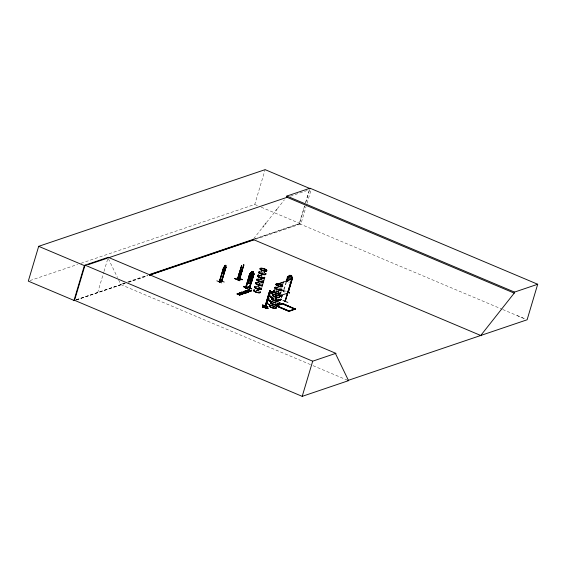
<?xml version="1.0" encoding="UTF-8"?>
<svg xmlns="http://www.w3.org/2000/svg" width="566" height="566" viewBox="0 0 566 566"><rect width="100%" height="100%" fill="white"/><g stroke="black" fill="none" stroke-linecap="round" stroke-linejoin="round"><path stroke-width="0.42" stroke-dasharray="2.83 2.12" d="M275.791 302.944L274.956 302.555M97.642 292.764L103.748 272.267M104.002 271.425L108.014 257.954L117.495 277.559M80.945 263.31L254.75 204.453L265.121 169.644M275.727 294.957L276.456 292.502M304.536 205.996L299.265 223.669L254.742 238.887M305.541 202.628L309.305 189.999M254.75 238.887L299.449 223.747L304.749 205.982M305.753 202.6L310.041 188.216M271.178 305.449L274.814 306.878L270.668 304.855M255.733 239.22L300.907 223.924L306.093 206.519M307.083 203.208L311.038 189.95M286.007 282.101L283.269 291.101C285.971 289.636 279.71 291.37 286.255 291.61M283.347 291.115L283.998 290.691M286.417 282.109L283.743 291.186M282.986 290.981L284.118 292.084L282.434 289.75M274.687 306.913L271.312 305.343M253.632 238.767L262.27 227.836M266.586 222.367L275.225 211.436M277.382 208.698L284.401 199.819M274.793 306.85L270.697 305.152M76.382 299.839L120.905 284.62L117.87 278.345M29.97 280.573L77.599 264.442M290.436 196.183L309.616 189.681M124.541 282.979L120.367 284.394L312.206 365.318M127.881 281.854L147.082 275.352M76.205 299.761L125.079 283.205M128.418 282.08L147.613 275.578M76.113 300.051L125.242 283.41M128.588 282.278L147.825 275.762M258.344 278.967L259.15 279.059M259.101 279.215L258.301 279.13A3.53 0.983 16.6 0 1 262.447 280.319L260.869 279.661M271.001 305.506L273.576 306.05A3.545 0.99 16.6 0 0 271.008 305.513M288.398 281.96L289.587 282.186M283.891 290.761L286.361 291.242M272.387 301.72L275.741 302.838M276.477 291.115L278.96 292.049A3.538 0.99 16.6 0 0 275.607 290.952M256.759 290.195L257.65 290.457M260.919 279.505L262.504 280.177M275.939 294.596L275.515 294.334M254.75 204.453L257.983 205.819M261.223 207.184L300.907 223.924M299.449 223.747L501.901 309.149M502.714 309.496L525.481 319.097M313.019 365.664L348.026 380.43M517.239 315.595L525.588 319.139M278.43 295.77L274.269 294.561L275.713 294.674A3.545 0.99 16.6 0 1 274.913 294.568M258.499 290.775L259.242 291.129M274.949 302.633L274.206 302.279A3.545 0.99 16.6 0 0 275.798 302.937M275.543 294.384L275.769 294.454A3.538 0.99 16.6 0 1 274.949 294.44M283.948 290.832L283.842 291.193M282.349 289.969L284.118 292.084M282.073 289.997L283.389 291.525M259.476 275.239A3.53 0.983 16.6 0 1 263.6 276.449M261.223 272.14A3.53 0.983 16.6 0 1 262.978 272.586M263.813 272.904A3.53 0.983 16.6 0 1 264.555 273.251M259.377 275.444A3.587 0.998 16.6 0 1 263.572 276.668M261.273 271.899A3.587 0.998 16.6 0 1 262.157 272.09M263.905 272.671A3.587 0.998 16.6 0 1 264.655 273.024M258.386 278.882A3.53 0.983 16.6 0 1 259.186 278.981M260.94 279.427A3.53 0.983 16.6 0 1 262.511 280.092M260.523 271.602A3.587 0.998 16.6 0 1 262.214 271.892M263.968 272.472A3.587 0.998 16.6 0 1 264.711 272.826M260.622 271.397A3.53 0.983 16.6 0 1 261.414 271.496M264.011 272.26A3.53 0.983 16.6 0 1 264.747 272.607M259.32 275.642A3.587 0.998 16.6 0 1 262.758 276.512M259.285 275.883A3.53 0.983 16.6 0 1 260.077 275.982M260.947 276.173A3.53 0.983 16.6 0 1 261.832 276.427M256.207 286.191A3.53 0.983 16.6 0 1 257.006 286.29M257.877 286.474A3.53 0.983 16.6 0 1 260.339 287.401M257.353 282.349A3.53 0.983 16.6 0 1 259.023 282.632M259.907 282.894A3.53 0.983 16.6 0 1 261.478 283.559M256.115 286.389A3.587 0.998 16.6 0 1 260.303 287.62M258.825 283.276A3.538 0.99 16.6 0 1 259.716 283.538M257.197 282.745A3.587 0.998 16.6 0 1 260.643 283.623M258.57 287.379A3.53 0.983 16.6 0 1 260.141 288.044M256.787 290.117A3.53 0.983 16.6 0 1 257.671 290.379M258.513 290.691A3.53 0.983 16.6 0 1 259.249 291.044M257.742 286.877A3.587 0.998 16.6 0 1 260.247 287.818M257.261 282.547A3.587 0.998 16.6 0 1 261.45 283.778M258.266 279.25A3.545 0.99 16.6 0 1 259.065 279.349M259.943 279.54A3.545 0.99 16.6 0 1 261.669 280.113M259.879 279.738A3.53 0.983 16.6 0 1 260.77 280M275.918 299.4A3.53 0.983 16.6 0 1 275.182 299.053M275.96 299.188A3.587 0.998 16.6 0 1 275.21 298.834M279.937 292.289A3.538 0.99 16.6 0 1 276.491 290.655M276.746 302.973A3.516 0.983 16.6 0 1 274.298 302.053A3.523 0.983 16.6 0 0 275.868 302.711M272.416 301.65A3.53 0.983 16.6 0 1 273.286 301.834M274.17 302.088A3.53 0.983 16.6 0 1 275.748 302.753M277.963 295.664A3.587 0.998 16.6 0 1 276.357 294.992M275.762 294.624A3.587 0.998 16.6 0 1 275.366 294.27M277.835 299.336A3.53 0.983 16.6 0 1 275.373 298.409M277.906 295.877A3.53 0.983 16.6 0 1 275.175 294.193M276.873 299.308A3.587 0.998 16.6 0 1 275.274 298.636M278.918 295.735A3.587 0.998 16.6 0 1 277.163 295.148M278.981 295.494A3.538 0.99 16.6 0 1 278.097 295.233M278.96 292.332A3.516 0.983 16.6 0 1 276.243 290.662M275.564 291.073A3.545 0.99 16.6 0 1 278.911 292.183M272.352 301.862A3.538 0.99 16.6 0 1 275.692 302.973M275.26 298.445A3.53 0.983 16.6 0 1 276.838 299.11M274.567 294.362A3.587 0.998 16.6 0 1 275.451 294.553M276.35 294.815A3.587 0.998 16.6 0 1 278.543 295.855M277.241 294.921A3.53 0.983 16.6 0 1 278.564 295.629M274.46 294.808A3.53 0.983 16.6 0 1 277.05 295.565M274.51 294.561A3.587 0.998 16.6 0 1 275.387 294.752M276.286 295.013A3.587 0.998 16.6 0 1 277.892 295.693M275.203 298.657A3.587 0.998 16.6 0 1 276.802 299.336M275.147 298.855A3.587 0.998 16.6 0 1 275.996 299.173M275.515 291.271A3.53 0.983 16.6 0 1 276.385 291.455M277.269 291.709A3.53 0.983 16.6 0 1 278.84 292.374M276.194 290.931A3.53 0.983 16.6 0 1 279.519 292.042M276.109 291.136A3.587 0.998 16.6 0 1 279.491 292.261M276.35 287.634A3.53 0.983 16.6 0 1 278.012 287.917M278.897 288.179A3.53 0.983 16.6 0 1 279.738 288.49M276.385 287.387A3.587 0.998 16.6 0 1 280.58 288.618M274.312 294.476A3.53 0.983 16.6 0 1 275.975 294.759M276.859 295.02A3.53 0.983 16.6 0 1 278.437 295.685M275.769 287.188A3.587 0.998 16.6 0 1 276.441 287.188M277.255 287.295A3.587 0.998 16.6 0 1 278.132 287.478M279.887 288.066A3.587 0.998 16.6 0 1 280.637 288.419M275.875 286.983A3.53 0.983 16.6 0 1 276.541 286.99M279.929 287.846A3.53 0.983 16.6 0 1 280.665 288.2M274.248 294.688A3.53 0.983 16.6 0 1 278.373 295.898M276.045 291.334A3.587 0.998 16.6 0 1 278.684 292.106M276.866 291.759A3.538 0.99 16.6 0 1 277.757 292.014M272.133 301.784A3.53 0.983 16.6 0 1 272.925 301.883M273.795 302.067A3.53 0.983 16.6 0 1 276.258 302.987M272.034 301.982A3.587 0.998 16.6 0 1 276.229 303.206M273.123 298.339A3.587 0.998 16.6 0 1 273.93 298.438M275.713 298.89A3.587 0.998 16.6 0 1 276.562 299.209M272.734 302.527A3.53 0.983 16.6 0 1 273.604 302.711M275.331 303.284A3.53 0.983 16.6 0 1 276.067 303.631M271.043 305.428A3.53 0.983 16.6 0 1 273.597 305.965M274.432 306.284A3.53 0.983 16.6 0 1 275.168 306.63M273.668 302.47A3.587 0.998 16.6 0 1 274.567 302.732M275.416 303.051A3.587 0.998 16.6 0 1 276.166 303.404M273.18 298.14A3.587 0.998 16.6 0 1 273.986 298.24M274.871 298.431A3.587 0.998 16.6 0 1 277.375 299.372M273.279 297.942A3.53 0.983 16.6 0 1 274.071 298.041M275.826 298.48A3.53 0.983 16.6 0 1 277.404 299.145M271.779 305.725A3.538 0.99 16.6 0 1 275.111 306.843M275.805 295.332A3.53 0.983 16.6 0 1 276.689 295.586M274.751 298.862A3.538 0.99 16.6 0 1 275.635 299.124M271.751 305.152A3.53 0.983 16.6 0 1 270.881 304.961M273.788 298.303A3.53 0.983 16.6 0 1 272.925 298.119M273.873 298.105A3.587 0.998 16.6 0 1 272.989 297.914M274.602 302.166A3.53 0.983 16.6 0 1 273.442 302.244M275.642 294.865A3.53 0.983 16.6 0 1 274.85 294.766M275.026 294.808L274.22 294.723A3.538 0.99 16.6 0 1 277.623 295.594L275.026 294.808M271.694 305.385L270.817 305.194A3.538 0.99 16.6 0 0 271.694 305.357M279.01 292.155L276.42 290.761A3.545 0.99 16.6 0 0 279.017 292.141M275.161 306.715L274.418 306.362A3.545 0.99 16.6 0 1 275.154 306.722M259.186 291.257A3.53 0.983 16.6 0 0 255.061 290.047A3.53 0.983 16.6 0 1 259.178 291.271"/><path stroke-width="0.85" d="M252.592 273.93L252.691 272.041L252.238 272.034L250.943 274.878L251.134 275.741L252.302 274.899L252.592 273.93L253.335 276.187L252.578 273.972L251.219 273.951L249.394 277.764L249.917 279.095L250.823 279.109L252.111 277.807L252.655 273.937L251.212 273.894L249.167 276.074M249.797 287.868L245.644 287.783L249.839 273.866L251.87 271.68L253.278 271.701L251.835 271.659L249.79 273.845L250.349 273.739L246.111 287.811M224.2 282.059L219.275 280.05M242.227 279.83L237.295 277.821L242.276 279.597M242.283 279.611L237.295 277.821M282.965 300.383L287.868 302.456M242.234 292.891C249.627 295.233 234.791 291.002 243.33 293.811L243.833 293.018L241.93 292.565L242.835 292.601M225.593 267.364L225.841 265.327L225.056 265.596L223.4 267.937L219.219 281.868L221.639 281.217L225.99 267.23L225.82 265.242M241.491 271.949L241.689 269.89M262.49 306.956L268.022 308.159L267.937 308.534L262.49 306.956L267.937 308.527L262.483 307.048M225.494 265.702C225.042 270.803 222.763 269.848 225.438 265.68M241.392 270.293C240.939 275.387 238.661 274.432 241.342 270.272M260.997 268.921L260.544 268.751L261.025 268.617M265.822 271.036C264.768 270.244 266.239 270.796 265.758 270.965M268.121 297.1C267.732 300.327 269.756 289.198 268.185 297.122M268.142 297.666L270.116 291.044L265.327 307.734L265.213 306.991M269.451 293.789L270.159 290.5L269.487 292.339M271.008 292.353L271.234 292.523M276.958 284.259L276.47 284.344L276.824 284.266M281.047 286.297L281.755 286.566M281.613 286.594L281.111 286.212M281.896 286.545L281.543 286.262M282.094 286.601L281.677 286.559M269.204 293.704L268.963 294.928L269.225 294.249M262.56 306.715L268.022 308.173M223.867 267.923C226.803 262.306 223.308 267.265 223.655 270.69L225.098 269.02M269.034 295.204L268.624 296.152L270.095 290.478L265.114 307.678L270.06 291.03M269.543 293.344L269.536 293.683M310.472 188.775L265.121 169.644L38.679 246.33L28.3 281.139L74.457 300.61L85.027 265.15L108.212 257.304L335.864 353.333L335.673 353.983L348.557 380.656L348.026 380.43L527.109 319.783L537.7 284.252L310.041 188.216L286.863 196.069L286.559 197.081L514.218 293.117L514.522 292.098L537.7 284.252M84.207 266.161L73.92 300.673L74.733 300.397M108.212 257.304L108.014 257.954L287.096 197.308M219.247 281.854L219.658 281.847L223.612 267.86L219.389 281.939L221.83 281.139L226.025 267.194L223.903 271.885L223.025 272.14L222.884 270.208M219.679 281.868L219.813 281.337L219.488 281.776M221.37 281.104L224.568 270.484M225.933 267.209L221.61 281.203M239.39 278.868L237.225 279.604L241.64 265.631L237.444 279.717L239.85 278.911L243.783 264.902L240.883 273.986M239.439 272.586C245.078 263.056 236.821 275.925 238.93 276.732L239.807 276.427L241.187 273.965M237.494 279.703L241.64 265.631M237.515 279.54C238.18 279.569 237.14 278.585 237.791 279.25L239.666 278.621M240.394 275.621L239.637 278.974M239.588 278.974L243.783 264.902M237.09 294.037L237.444 293.549L238.442 293.74L239.411 294.914L238.187 293.966L237.09 294.037L238.279 293.811L239.545 295.091L238.194 294.101L237.465 294.186M240.451 294.341C243.04 294.094 236.814 293.966 239.46 292.983L240.939 293.096L239.942 293.542L239.227 293.167L239.864 293.167L239.135 293.641L241.618 294.377L240.437 294.348C243.415 293.669 237.253 293.676 239.46 292.983M239.651 292.898L240.118 293.421L239.651 292.898L240.939 293.096M242.29 293.662L241.873 294.023L240.642 293.195L242.588 293.789L241.901 294.143L240.012 293.457L240.21 293.131M240.118 294.412L240.331 294.829L240.118 294.412L239.496 294.624M240.281 293.577L240.479 293.245C246.231 295.53 239.857 291.589 242.75 292.891M241.166 293.089L241.979 293.039L240.84 292.955M240.868 294.525L241.675 293.966L240.55 293.513M244.526 293.407L241.753 292.028L243.408 292.933L243.253 292.098L245.248 292.905L243.656 292.99L244.526 293.407L243.741 292.7L243.72 293.061M243.889 286.346L243.585 286.637L247.441 288.568C236.404 281.592 255.047 293.613 243.585 286.622M242.779 293.372L242.156 293.768L242.241 293.146L242.828 293.485L242.241 293.146M243.253 292.098L243.585 292.87L245.156 293.195M243.755 292.19L244.01 291.844L245.594 292.714C241.18 290.676 246.394 294.419 246.274 292.219L244.569 291.15M250.285 273.88L249.719 273.788L245.524 287.712L249.677 287.776L254.007 273.93L252.726 278.373L250.681 280.559L249.238 280.517L248.601 278.288M245.594 292.714L244.406 291.709L246.274 292.219M245.644 287.783L245.8 287.28L249.323 287.408M249.79 273.845L248.509 278.288L249.273 280.538M245.863 287.691L250.094 273.795M244.901 291.299L244.83 292.169L246.09 292.877M246.04 287.804L245.743 287.188M245 291.525L245.092 291.058L246.104 291.136M244.83 292.169L246.705 292.672L245.092 291.476C244.533 292.926 249.677 293.549 243.847 291.9M245.248 291.002C246.337 292.891 250.448 292.495 245.538 291.327L245.092 291.058M245.156 291.716C244.646 291.547 249.167 292.806 247.002 291.738M245.623 290.719L245.375 291.065L245.623 290.719L246.514 291.419M244.951 293.266L245.248 292.905M246.373 291.249L246.288 291.54M247.965 286.7L251.743 288.915M247.031 290.591L247.356 290.224L249.832 291.2C244.455 289.141 248.502 292.19 249.861 291.341L247.116 290.301M245.46 290.775L248.233 292.148L246.79 291.54C247.257 289.658 251.403 293.549 246.479 291.242M247.094 292.537L247.144 292.127M249.776 291.632L247.632 290.4C253.179 292.473 249.422 289.636 247.781 290.337L249.832 291.2M249.259 287.761L251.212 281.217M249.337 287.846L249.825 287.266M246.076 291.349L248.163 291.915M249.408 287.853L253.596 273.767M249.606 287.769L249.953 287.344L249.521 287.351M248.453 290.089L249.16 289.7L249.472 290.167L248.835 290.358L250.618 290.613M249.755 287.861L253.964 273.909M247.547 290.691L250.42 291.15M250.335 291.44L250.653 290.952C253.235 290.485 247.179 290.068 249.556 289.877M258.025 275.493L258.506 273.902M261.909 287.068L262.383 285.469M262.582 284.825L263.501 281.748M263.586 281.451L264.499 278.359M262.44 305.215L267.895 306.786L262.525 305.017M265.228 305.704L265.298 306.263L269.225 292.12M265.058 306.178L269.225 292.268M267.895 306.786L262.525 305.017M273.944 291.087L274.425 289.488M278.656 285.13L279.144 283.495L292.014 279.13L285.144 301.437M280.403 285.278L281.132 282.816M282.123 286.163L283.347 282.066M280.616 293.308L281.097 291.709M286.255 281.281L287.415 277.114L288.009 277.241M281.429 297.766L281.896 296.16M286.721 281.359L287.988 277.114M282.356 303.369L295.381 309.135L282.356 303.369L276.845 305.322M282.455 303.871L294.844 309.043L282.455 303.871L277.255 305.718M291.214 279.583L291.709 277.927L291.511 275.614M287.804 291.801L288.384 291.971L292.473 277.977L288.349 291.985C286.743 291.504 289.587 291.341 287.952 291.306M284.931 301.529L290.783 281.995M291.271 280.354L292.006 277.899L292.53 278.048M285.25 300.921L285.137 301.607L292.155 277.821M288.243 291.44L289.566 293.011L288.462 291.879M276.512 305.987L288.901 311.159L294.928 308.753M276.746 306.22L289.092 311.378L276.831 305.93M74.549 300.32L302.202 396.356L312.687 361.186L335.864 353.333M269.416 292.169L270.095 290.478M241.746 269.918L240.953 270.18L239.913 272.487L239.56 275.274L240.996 273.604M249.62 278.656L250.731 277.085L250.497 275.401L251.085 276.753L252.429 275.437L251.212 277.085L251.453 278.826L250.872 277.397L249.578 278.805M216.856 280.828L221.759 282.866M265.072 306.022L265.058 307.628M223.846 271.864L225.289 269.374M241.243 273.986L239.8 276.477L238.958 276.668M250.469 276.583L248.693 280.481L249.217 281.804L250.122 281.818L251.41 280.524L251.92 276.625L250.469 276.583L248.509 278.812M290.853 275.798L290.294 275.706L289.176 277.496L289.184 279.413L290.584 278.755L290.839 275.776M262.808 227.15L263.89 225.784M264.966 224.419L266.048 223.046M275.762 210.75L276.845 209.385M480.746 335.482L514.218 293.117M248.467 278.79L250.512 276.604M251.262 278.302L253.384 276.166M253.349 276.144L251.304 278.33C248.304 279.073 248.891 274.354 251.254 273.972M250.646 280.538L252.726 278.373M247.858 280.984L248.495 283.205L249.946 283.255L251.948 281.04L252.606 278.833L251.877 276.604L252.641 278.854M249.946 283.255L251.905 281.019M242.588 293.789L241.703 293.669L241.894 293.329M285.49 301.027L285.25 301.091M219.813 281.38L219.353 281.33L221.646 280.849M221.957 280.651L221.518 280.595L221.929 280.623M287.408 277.156L289.792 275.239L291.561 275.564L292.622 278.062M260.912 268.857L260.735 268.687M265.136 270.668L265.603 270.548M276.456 284.295L276.916 284.514M274.234 291.327L273.774 291.37L274.234 291.264M274.22 291.419L274.142 291.525M241.979 293.039L242.092 293.542L243.047 293.485M243.769 286.601L247.349 288.78M282.54 303.581L276.597 305.697L288.985 310.868M288.901 311.159L295.473 308.845M289.092 311.378L295.381 309.135M88.147 264.683L107.186 258.238M149.587 274.503L252.259 239.729M149.282 275.012L253.632 239.673M149.502 275.196L254.063 239.786M224.999 265.567L225.792 265.305M241.809 265.702L241.42 265.702M243.953 264.973L243.564 264.98M241.838 271.793L241.774 269.855L240.953 270.18M219.544 281.429L221.476 280.778M239.496 278.543L237.564 279.201M237.267 279.625L237.593 279.024M239.644 280.75L239.864 280.411C224.412 274.22 250.165 284.882 234.756 278.67M245.092 291.476L244.477 291.44M239.411 294.914L240.416 294.539M239.545 295.091L240.331 294.829M279.194 295.99L287.861 293.054M302.202 396.356L348.592 380.642L348.026 380.43M281.104 286.226L281.521 286.134M239.63 278.988L239.786 278.465M249.16 289.7C246.967 290.422 253.122 290.358 250.137 291.058L251.276 291.143L250.851 290.705M281.451 286.127L282.08 286.516L281.5 286.488M250.476 276.64L251.877 276.682M249.273 280.46L250.639 280.481M249.939 283.191L248.538 283.149L247.823 280.955M249.443 287.478L246.09 287.351M248.014 286.629L251.559 288.879M265.284 306.241L269.48 292.148L269.543 293.825M265.298 307.713L265.263 306.093M271.263 292.481L271.489 292.417M250.151 291.058L250.986 290.981L248.693 290.443M243.422 293.513L242.298 293.096M243.741 292.7L245.036 292.976M265.687 270.562L265.963 270.895M265.702 270.937L265.305 270.859M281.606 286.141L282.017 286.46M246.642 292.431L244.455 291.957M260.77 268.772L260.664 268.758M273.817 291.448L274.085 291.561A3.53 0.983 16.6 0 0 276.866 293.804A3.53 0.983 16.6 0 0 280.304 293.393M247.399 291.349L248.828 291.95M247.561 291.54L246.79 291.54M286.863 196.069L514.522 292.098M253.094 239.446L481.284 335.709M241.774 269.855L241.887 271.814M238.866 274.793L239.015 276.689M223.903 271.885L223.11 272.105M249.075 289.99L249.486 290.167M250.222 290.768L250.653 290.952M247.873 290.047L249.917 290.91M249.231 290.832L250.526 291.377M248.913 291.66L246.599 291.129M245.241 291.426L247.342 292.19M245.962 291.936L247.25 292.481M241.753 292.028L244.455 293.167M243.769 293.372L244.109 293.464M242.156 293.436L242.694 293.662M239.376 293.273L239.786 293.45M240.522 294.058L240.953 294.235M237.175 293.747L237.55 293.895M85.027 265.15L312.687 361.186M38.679 246.33L84.836 265.801M288.299 291.886L289.283 292.962M273.866 291.476L274.057 291.292A3.587 0.998 16.6 0 0 276.93 293.598A3.587 0.998 16.6 0 0 280.425 293.174M245.573 292.07L246.705 292.672M244.406 291.709L245.679 292.424M251.835 271.659L250.052 275.557L250.575 276.88L251.481 276.894L252.776 275.6L253.235 271.758L253.915 273.93L253.405 273.845M251.29 276.937L250.943 279.823L249.769 280.665L249.585 279.802L250.837 276.93M249.181 276.031L249.931 278.246L251.262 278.246M243.055 292.169L243.493 292.643M287.415 277.114L289.82 275.324L287.832 279.003L288.575 280.51M253.235 271.68L253.95 273.951M265.376 305.895L265.482 307.225L265.185 305.845M263.989 277.453A3.53 0.983 16.6 0 1 263.296 278.635A3.53 0.983 16.6 0 1 258.719 277.29A3.53 0.983 16.6 0 1 258.612 275.883M264.499 277.588A3.587 0.998 16.6 0 1 261.011 278.005A3.587 0.998 16.6 0 1 258.138 275.727M263.416 281.019A3.523 0.983 16.6 0 1 259.985 281.429A3.523 0.983 16.6 0 1 257.169 279.187M263.487 280.793A3.523 0.983 16.6 0 1 260.056 281.203A3.523 0.983 16.6 0 1 257.24 278.96M265.822 274.057A3.587 0.998 16.6 0 1 261.704 274.022A3.587 0.998 16.6 0 1 259.285 271.885M264.577 277.156A3.53 0.983 16.6 0 1 261.138 277.573A3.53 0.983 16.6 0 1 258.315 275.324M265.702 274.269A3.53 0.983 16.6 0 1 261.223 274.085A3.53 0.983 16.6 0 1 259.759 272.041M264.563 277.39A3.587 0.998 16.6 0 1 261.067 277.807A3.587 0.998 16.6 0 1 258.202 275.529M265.709 273.548A3.587 0.998 16.6 0 1 262.214 273.965A3.587 0.998 16.6 0 1 259.341 271.687M265.723 273.314A3.53 0.983 16.6 0 1 262.284 273.732A3.53 0.983 16.6 0 1 259.461 271.482M261.117 288.752A3.53 0.983 16.6 0 1 257.679 289.162A3.53 0.983 16.6 0 1 254.856 286.92M261.237 288.533A3.587 0.998 16.6 0 1 257.742 288.957A3.587 0.998 16.6 0 1 254.877 286.672M254.396 290.04A3.53 0.983 16.6 0 0 256.285 292.24A3.53 0.983 16.6 0 0 260.162 291.964A3.523 0.983 16.6 0 1 256.723 292.381A3.523 0.983 16.6 0 1 253.908 290.139M260.219 291.745A3.523 0.983 16.6 0 1 256.348 292.014A3.523 0.983 16.6 0 1 254.467 289.827M263.487 281.684A3.523 0.983 16.6 0 1 259.44 281.649A3.523 0.983 16.6 0 1 257.063 279.547M263.388 281.182A3.545 0.99 16.6 0 1 259.935 281.599A3.545 0.99 16.6 0 1 257.106 279.342M262.383 284.698A3.587 0.998 16.6 0 1 258.888 285.115A3.587 0.998 16.6 0 1 256.023 282.83M261.315 288.108A3.53 0.983 16.6 0 1 257.877 288.519A3.53 0.983 16.6 0 1 255.054 286.276M262.263 284.91A3.53 0.983 16.6 0 1 258.825 285.321A3.53 0.983 16.6 0 1 256.002 283.078M261.294 288.342A3.587 0.998 16.6 0 1 257.806 288.759A3.587 0.998 16.6 0 1 254.933 286.474M262.44 284.5A3.587 0.998 16.6 0 1 258.952 284.917A3.587 0.998 16.6 0 1 256.08 282.632M262.454 284.266A3.53 0.983 16.6 0 1 259.016 284.677A3.53 0.983 16.6 0 1 256.193 282.434M280.637 299.442A3.53 0.983 16.6 0 1 278.514 300.164M279.845 302.966A3.523 0.983 16.6 0 1 277.552 303.376M280.757 299.23A3.587 0.998 16.6 0 1 278.599 299.959M280.814 299.032A3.587 0.998 16.6 0 1 278.656 299.761M281.005 299.11A3.53 0.983 16.6 0 1 278.705 299.52M281.387 295.254A3.53 0.983 16.6 0 1 279.661 296.322M281.5 295.035A3.587 0.998 16.6 0 1 279.738 296.117M281.96 295.19A3.587 0.998 16.6 0 1 279.802 295.919M282.144 295.268A3.53 0.983 16.6 0 1 279.852 295.678M274.468 292.367A3.523 0.983 16.6 0 1 274.156 290.839M273.788 292.332A3.523 0.983 16.6 0 1 274.057 291.157M274.411 292.502A3.545 0.99 16.6 0 1 274.1 290.959M279.406 296.393A3.523 0.983 16.6 0 1 275.975 296.81A3.523 0.983 16.6 0 1 273.152 294.568M281.571 289.332A3.587 0.998 16.6 0 1 278.076 289.757A3.587 0.998 16.6 0 1 275.21 287.471M280.495 292.749A3.53 0.983 16.6 0 1 277.057 293.16A3.53 0.983 16.6 0 1 274.234 290.917M281.627 289.856A3.53 0.983 16.6 0 1 277.573 289.827A3.53 0.983 16.6 0 1 275.189 287.719M280.481 292.976A3.587 0.998 16.6 0 1 276.993 293.4A3.587 0.998 16.6 0 1 274.121 291.115M281.627 289.141A3.587 0.998 16.6 0 1 278.132 289.559A3.587 0.998 16.6 0 1 275.267 287.273M281.642 288.908A3.53 0.983 16.6 0 1 278.203 289.318A3.53 0.983 16.6 0 1 275.38 287.075M277.043 304.338A3.53 0.983 16.6 0 1 273.604 304.756A3.53 0.983 16.6 0 1 270.781 302.506M277.163 304.126A3.587 0.998 16.6 0 1 273.668 304.543A3.587 0.998 16.6 0 1 270.796 302.265M276.074 307.557A3.523 0.983 16.6 0 1 272.204 307.833A3.523 0.983 16.6 0 1 270.322 305.64M275.755 306.984A3.523 0.983 16.6 0 1 275.055 308.159A3.523 0.983 16.6 0 1 270.484 306.822A3.523 0.983 16.6 0 1 270.385 305.414M279.236 296.952A3.523 0.983 16.6 0 1 275.805 297.369A3.523 0.983 16.6 0 1 272.989 295.127M275.741 307.076A3.545 0.99 16.6 0 1 275.041 308.258A3.545 0.99 16.6 0 1 270.442 306.913A3.545 0.99 16.6 0 1 270.343 305.499M278.302 300.284A3.587 0.998 16.6 0 1 274.814 300.702A3.587 0.998 16.6 0 1 271.942 298.423M277.234 303.694A3.53 0.983 16.6 0 1 273.357 303.97A3.53 0.983 16.6 0 1 271.468 301.777M278.189 300.496A3.53 0.983 16.6 0 1 274.751 300.914A3.53 0.983 16.6 0 1 271.928 298.664M277.22 303.928A3.587 0.998 16.6 0 1 273.725 304.345A3.587 0.998 16.6 0 1 270.859 302.067M278.366 300.086A3.587 0.998 16.6 0 1 274.871 300.504A3.587 0.998 16.6 0 1 272.005 298.225M277.984 299.506A3.53 0.983 16.6 0 1 275.826 300.489A3.53 0.983 16.6 0 1 271.836 298.197M272.119 298.02A3.53 0.983 16.6 0 1 272.607 297.935M270.895 301.706A3.53 0.983 16.6 0 1 268.51 299.598M270.951 301.494A3.587 0.998 16.6 0 1 268.525 299.35M269.932 304.925A3.545 0.99 16.6 0 1 267.541 302.81M273.187 294.009A3.545 0.99 16.6 0 1 270.449 292.19A3.545 0.99 16.6 0 1 273.626 292.098M269.968 304.791A3.545 0.99 16.6 0 1 267.577 302.676M273.095 294.32A3.523 0.983 16.6 0 1 270.378 292.502A3.523 0.983 16.6 0 1 273.534 292.417M272.09 297.652A3.587 0.998 16.6 0 1 269.671 295.509M271.086 301.062A3.53 0.983 16.6 0 1 269.197 298.862M272.041 297.865A3.53 0.983 16.6 0 1 269.657 295.756M271.008 301.296A3.587 0.998 16.6 0 1 269.083 299.067M272.154 297.454A3.587 0.998 16.6 0 1 269.734 295.31M272.232 297.221A3.53 0.983 16.6 0 1 270.336 295.02M273.152 294.129A3.545 0.99 16.6 0 1 270.414 292.311A3.545 0.99 16.6 0 1 273.59 292.219M252.033 274.248L251.644 277.114L250.469 277.956L250.575 276.116L251.58 274.241L252.075 274.269M289.325 287.521L289.325 287.521M286.828 279.378L287.57 281.26L286.813 279.349M261.23 269.706A3.523 0.983 16.6 0 0 266.791 270.654A3.523 0.983 16.6 0 0 262.376 268.284A3.523 0.983 16.6 0 0 261.23 269.706M261.131 270.039A3.523 0.983 16.6 0 0 266.692 270.987A3.523 0.983 16.6 0 0 262.277 268.617A3.523 0.983 16.6 0 0 261.131 270.039M261.181 269.826A3.545 0.99 16.6 0 0 266.77 270.781A3.545 0.99 16.6 0 0 262.334 268.397A3.545 0.99 16.6 0 0 261.181 269.826M277.616 303.164A3.523 0.983 16.6 0 0 279.731 302.449A3.523 0.983 16.6 0 1 277.616 303.15M275.911 297.023A3.523 0.983 16.6 0 0 279.342 296.605A3.545 0.99 16.6 0 1 275.897 297.058A3.545 0.99 16.6 0 1 273.067 294.808A3.523 0.983 16.6 0 0 275.911 297.023M277.149 285.299A3.523 0.983 16.6 0 0 282.71 286.247A3.523 0.983 16.6 0 0 278.295 283.87A3.523 0.983 16.6 0 0 277.149 285.299M277.057 285.632A3.523 0.983 16.6 0 0 282.611 286.58A3.523 0.983 16.6 0 0 278.196 284.203A3.523 0.983 16.6 0 0 277.057 285.632M277.099 285.434A3.545 0.99 16.6 0 0 282.689 286.389A3.545 0.99 16.6 0 0 278.253 283.998A3.545 0.99 16.6 0 0 277.099 285.434"/></g></svg>
